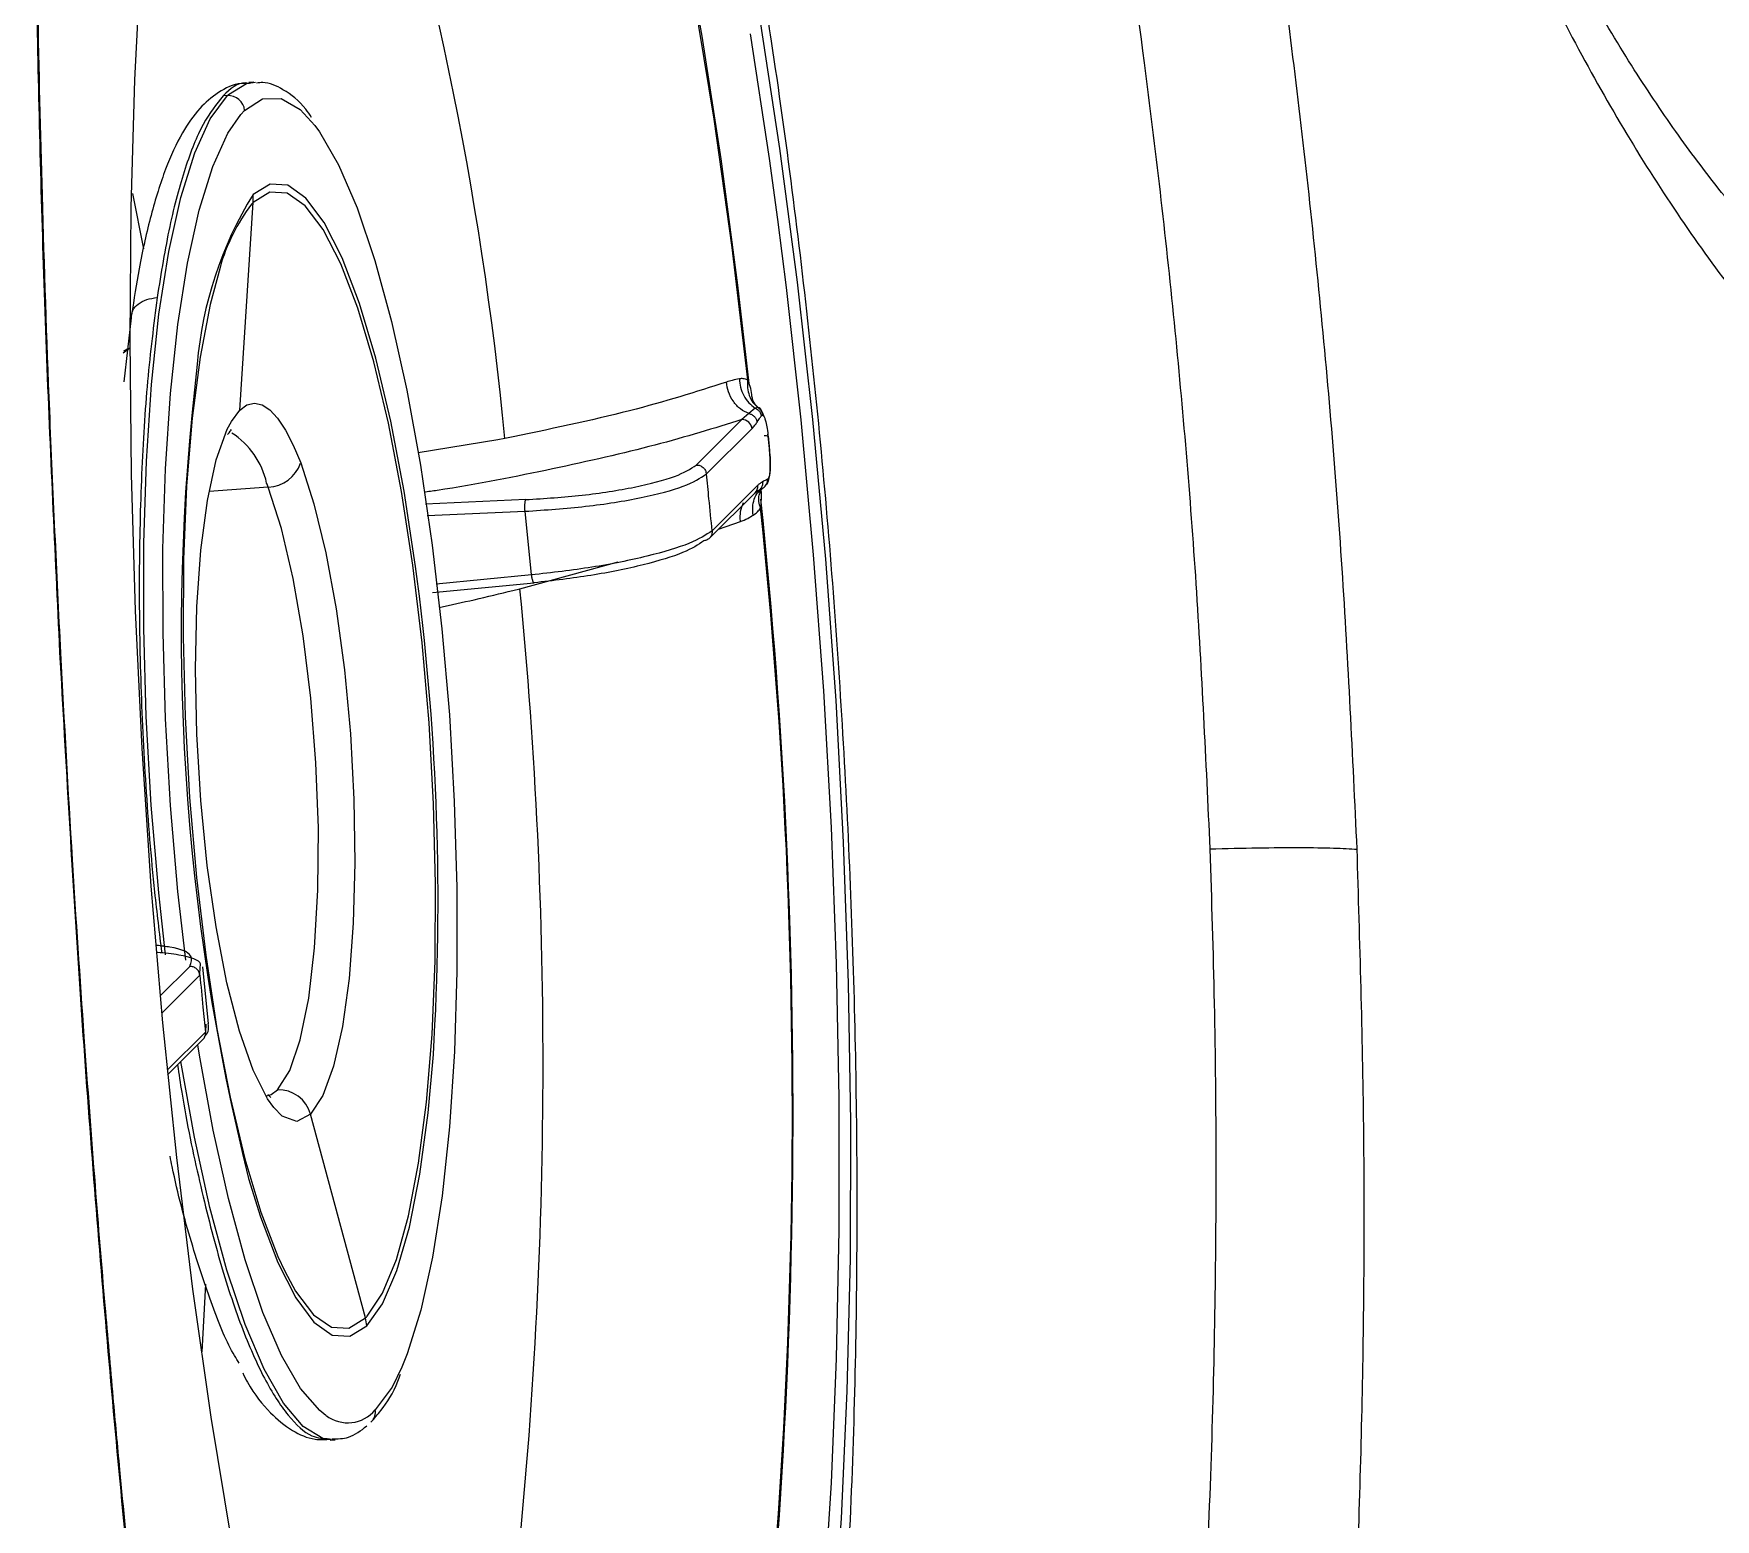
# Model space of a CAD drawing. Extents: x 400 to 501, y 484 to 634.
# Drawn here: x 411.449 to 413.502, y 546.614 to 548.428 of the extents above; entities that cross this region are included whole.
import ezdxf

# ---------------------------------------------------------------- set-up
doc = ezdxf.new("R2010")
doc.units = 0
doc.header["$MEASUREMENT"] = 0
doc.layers.add('1', color=4, linetype='Continuous')
doc.layers.add('DIM', color=3, linetype='Continuous')

# ---------------------------------------------------------------- blocks, each defined once
blk = doc.blocks.new('2026 GRANDEE')
at = {"layer": '1', "color": 3, "linetype": 'Continuous', "lineweight": 25}
for p, q in [((-38.7069, -48.4716), (-38.7127, -48.4719)), ((-38.7391, -48.488), (-38.7442, -48.4883)), ((-38.7228, -48.5112), (-38.718, -48.5061)), ((-38.8549, -48.6077), (-38.8414, -48.6752)), ((-38.724, -48.8722), (-38.7075, -48.6184)), ((-38.8652, -48.8375), (-38.8563, -48.7593)), ((-38.8664, -48.8019), (-38.8582, -48.7958)), ((-38.7342, -48.8858), (-38.724, -48.8722)), ((-38.1109, -48.8835), (-38.1666, -48.939)), ((-38.1023, -48.8763), (-38.1109, -48.8835)), ((-38.0946, -48.8695), (-38.1023, -48.8763)), ((-38.0912, -48.8689), (-38.0946, -48.8695)), ((-38.4003, -48.9066), (-38.4088, -48.9083)), ((-38.1542, -48.9499), (-38.0985, -48.8944)), ((-38.0788, -48.9038), (-38.0792, -48.9015)), ((-38.0773, -48.919), (-38.0788, -48.9038)), ((-38.4088, -48.9083), (-38.5061, -48.9243)), ((-38.6891, -48.9661), (-38.7615, -48.9715)), ((-38.0915, -48.9638), (-38.1473, -49.0193)), ((-38.0944, -48.9726), (-38.089, -48.9688)), ((-38.091, -48.9724), (-38.0848, -48.9668)), ((-38.0893, -48.9692), (-38.0848, -48.9668)), ((-38.3748, -48.9813), (-38.4971, -48.9867)), ((-38.1509, -49.0287), (-38.0947, -48.9729)), ((-38.4952, -49.0008), (-38.3757, -48.9955)), ((-38.3679, -49.0732), (-38.3757, -48.9955)), ((-38.1394, -49.0173), (-38.1126, -49.0081)), ((-38.3819, -49.0902), (-38.262, -49.0574)), ((-38.4885, -49.0947), (-38.3646, -49.0828)), ((-38.3679, -49.0732), (-38.4842, -49.0844)), ((-38.3904, -49.0922), (-38.3819, -49.0902)), ((-38.7851, -49.5511), (-38.8213, -49.5871)), ((-38.8193, -49.6084), (-38.7727, -49.562)), ((-38.7727, -49.562), (-38.7722, -49.5516)), ((-38.7622, -49.6213), (-38.7692, -49.5516)), ((-38.7652, -49.6216), (-38.7657, -49.6314)), ((-38.7657, -49.6314), (-38.8126, -49.678)), ((-38.8121, -49.6834), (-38.7685, -49.6401)), ((-38.686, -49.7112), (-38.6896, -49.7074)), ((-38.5705, -49.9804), (-38.6375, -49.7316)), ((-38.766, -49.9392), (-38.7704, -50.0219)), ((-38.6134, -50.1297), (-38.6076, -50.1293))]:
    blk.add_line(p, q, dxfattribs=at)
at = {"layer": '1', "color": 3, "linetype": 'Continuous', "lineweight": 25, "flags": 128}
for points in [[(-38.1019, -48.8396), (-38.1158, -48.7195), (-38.1364, -48.565), (-38.1595, -48.4156), (-38.1849, -48.2726), (-38.2124, -48.1368), (-38.2418, -48.0093), (-38.273, -47.8909), (-38.3056, -47.7827), (-38.3395, -47.6852), (-38.3744, -47.5992), (-38.4101, -47.5254), (-38.4242, -47.4999)], [(-38.8446, -48.3186), (-38.8523, -48.4688), (-38.8568, -48.6248), (-38.8582, -48.7857), (-38.8565, -48.9501), (-38.8515, -49.1169), (-38.8435, -49.285), (-38.8324, -49.4531), (-38.8183, -49.62), (-38.8013, -49.7844), (-38.7815, -49.9453), (-38.7591, -50.1014), (-38.7343, -50.2517)], [(-38.3631, -47.6378), (-38.3595, -47.6464), (-38.3241, -47.7394), (-38.2899, -47.8443), (-38.2571, -47.9604), (-38.2261, -48.0866), (-38.1969, -48.2221), (-38.17, -48.3658), (-38.1453, -48.5166), (-38.1233, -48.6734), (-38.104, -48.8349)], [(-38.1254, -51.0563), (-38.0978, -50.9719), (-38.0727, -50.8747), (-38.0502, -50.7654), (-38.0305, -50.6448), (-38.0137, -50.5138), (-38.0001, -50.3736), (-37.9895, -50.225), (-37.9823, -50.0693), (-37.9784, -49.9077), (-37.9778, -49.7413), (-37.9806, -49.5715), (-37.9867, -49.3994), (-37.996, -49.2266), (-38.0086, -49.0541), (-38.0243, -48.8835), (-38.043, -48.7159), (-38.0646, -48.5526), (-38.0888, -48.3949)], [(-38.0671, -48.6393), (-38.0773, -48.5648), (-38.1005, -48.4124)], [(-38.7378, -48.4867), (-38.7156, -48.4731), (-38.7047, -48.4715)], [(-38.8145, -49.5372), (-38.8228, -49.4614), (-38.832, -49.3541), (-38.8381, -49.246), (-38.8412, -49.1388), (-38.8412, -49.0343), (-38.838, -48.9343), (-38.8318, -48.8406), (-38.8226, -48.7548), (-38.8106, -48.6782), (-38.796, -48.6122), (-38.779, -48.5579), (-38.7599, -48.5162), (-38.7391, -48.488)], [(-38.718, -48.5061), (-38.6963, -48.4919), (-38.6736, -48.4916), (-38.6503, -48.5051), (-38.6323, -48.5246)], [(-38.79, -49.5434), (-38.7994, -49.4596), (-38.8084, -49.3547), (-38.8145, -49.2488), (-38.8176, -49.1438), (-38.8177, -49.0415), (-38.8146, -48.9436), (-38.8086, -48.8517), (-38.7996, -48.7676), (-38.7879, -48.6925), (-38.7736, -48.6278), (-38.757, -48.5746), (-38.7384, -48.5338), (-38.7228, -48.5112)], [(-38.6323, -48.5246), (-38.6267, -48.5322), (-38.6034, -48.5724), (-38.5807, -48.6251), (-38.559, -48.6893), (-38.5386, -48.7639), (-38.5199, -48.8477), (-38.5032, -48.9392), (-38.4889, -49.0369), (-38.4771, -49.1391), (-38.4681, -49.244), (-38.462, -49.3498), (-38.4589, -49.4548), (-38.4588, -49.5572), (-38.4619, -49.6551), (-38.4679, -49.7469), (-38.4769, -49.8311), (-38.4886, -49.9062), (-38.5029, -49.9709), (-38.5195, -50.0241), (-38.5262, -50.0406)], [(-38.5069, -49.0812), (-38.5093, -49.063), (-38.5232, -48.971), (-38.5395, -48.8856), (-38.5578, -48.8087), (-38.5777, -48.7417), (-38.5988, -48.6861), (-38.6208, -48.643), (-38.6431, -48.6133), (-38.6653, -48.5975), (-38.687, -48.596), (-38.7077, -48.6088)], [(-38.5683, -49.9781), (-38.5496, -49.9501), (-38.5327, -49.9091), (-38.5179, -49.8558), (-38.5056, -49.7913), (-38.4959, -49.7169), (-38.4892, -49.6341), (-38.4854, -49.5445), (-38.4848, -49.45), (-38.4873, -49.3525), (-38.4928, -49.2539), (-38.5012, -49.1562), (-38.5125, -49.0614), (-38.5263, -48.9714), (-38.5423, -48.888), (-38.5603, -48.8129), (-38.5799, -48.7475), (-38.6007, -48.6933), (-38.6223, -48.6514), (-38.6442, -48.6224), (-38.666, -48.6071), (-38.6872, -48.6058), (-38.7075, -48.6184)], [(-38.0109, -50.3267), (-38.0016, -50.1815), (-37.9953, -50.0299), (-37.9922, -49.873), (-37.9922, -49.7118), (-37.9953, -49.5476), (-38.0016, -49.3815), (-38.0109, -49.2148), (-38.0233, -49.0485), (-38.0385, -48.884), (-38.0565, -48.7223), (-38.0671, -48.6393)], [(-38.748, -48.6978), (-38.7601, -48.743), (-38.7725, -48.8075), (-38.7821, -48.8819), (-38.7889, -48.9647), (-38.7926, -49.0543), (-38.7932, -49.1488), (-38.7908, -49.2463), (-38.7853, -49.3449), (-38.7768, -49.4426), (-38.7655, -49.5374), (-38.7518, -49.6274), (-38.7357, -49.7108), (-38.7177, -49.786), (-38.6981, -49.8513), (-38.6773, -49.9055), (-38.6689, -49.9234)], [(-38.724, -48.8722), (-38.7152, -48.8657), (-38.7061, -48.8635), (-38.6968, -48.8655), (-38.6873, -48.8716), (-38.6777, -48.882), (-38.6682, -48.8963), (-38.6588, -48.9146), (-38.6496, -48.9365)], [(-38.6823, -49.7236), (-38.69, -49.713), (-38.7076, -49.678), (-38.7244, -49.6302), (-38.7396, -49.5712), (-38.7529, -49.503), (-38.7637, -49.428), (-38.7717, -49.3487), (-38.7765, -49.2678), (-38.7782, -49.1881), (-38.7764, -49.1122), (-38.7715, -49.0428), (-38.7634, -48.9822), (-38.7526, -48.9326), (-38.7393, -48.8954), (-38.7342, -48.8858)], [(-38.6496, -48.9365), (-38.6335, -48.9862), (-38.6189, -49.0462), (-38.6064, -49.1146), (-38.5962, -49.1892), (-38.5889, -49.2674), (-38.5846, -49.3468), (-38.5834, -49.4246), (-38.5854, -49.4985), (-38.5905, -49.5659), (-38.5986, -49.6247), (-38.6094, -49.6729), (-38.6225, -49.7089), (-38.6375, -49.7316)], [(-38.678, -49.7017), (-38.663, -49.6784), (-38.6501, -49.6407), (-38.6398, -49.59), (-38.6326, -49.5284), (-38.6286, -49.4581), (-38.628, -49.382), (-38.631, -49.3028), (-38.6372, -49.2237), (-38.6466, -49.1477), (-38.6587, -49.0777), (-38.673, -49.0164), (-38.6891, -48.9661)], [(-38.6187, -50.0994), (-38.6262, -50.0935), (-38.6498, -50.0664), (-38.6731, -50.0262), (-38.6958, -49.9736), (-38.7175, -49.9094), (-38.7379, -49.8347), (-38.7566, -49.751), (-38.7733, -49.6594), (-38.7753, -49.6468)], [(-38.6102, -50.1294), (-38.6226, -50.1274), (-38.6464, -50.1128), (-38.6705, -50.0844), (-38.6943, -50.0427), (-38.7174, -49.9883), (-38.7396, -49.9222), (-38.7604, -49.8456), (-38.7794, -49.7596), (-38.796, -49.6674)], [(-38.5688, -49.9899), (-38.5496, -49.963), (-38.5321, -49.9226), (-38.5168, -49.8695), (-38.504, -49.8048), (-38.4939, -49.7299), (-38.4876, -49.6586)], [(-38.6921, -49.7095), (-38.6858, -49.7075), (-38.678, -49.7017)], [(-38.6375, -49.7316), (-38.6543, -49.7403), (-38.672, -49.734), (-38.6823, -49.7236)], [(-38.7132, -49.8101), (-38.6988, -49.857), (-38.6776, -49.9126), (-38.6557, -49.9557), (-38.6334, -49.9854), (-38.6111, -50.0012), (-38.5895, -50.0027), (-38.5688, -49.9899)], [(-38.6689, -49.9234), (-38.6558, -49.9475), (-38.6339, -49.9764), (-38.6121, -49.9917), (-38.5908, -49.993), (-38.5705, -49.9804)], [(-38.5262, -50.0406), (-38.5381, -50.0649), (-38.5585, -50.0926)]]:
    blk.add_lwpolyline(points, dxfattribs=at)
at = {"layer": '1', "color": 3, "linetype": 'Continuous', "lineweight": 25}
for centre, radius, start, end in [((-42.5413, -49.3063), 4.1603, 5.5131, 18.0358), ((-38.6774, -48.55), 0.0875, 133.6296, 134.8364), ((-38.7381, -48.5082), 0.0202, 5.9357, 92.8631), ((-38.3109, -48.8543), 0.4666, 148.2531, 175.2843), ((-38.6554, -48.6708), 0.0739, 134.8123, 137.3632), ((-38.7653, -48.6147), 0.0579, 356.316, 5.7681), ((-38.5222, -48.7619), 0.2348, 143.0374, 164.1436), ((-36.0522, -49.1433), 2.7432, 173.1472, 194.0675), ((-38.1106, -48.8957), 0.0121, 5.9513, 91.4144), ((-38.7853, -48.9814), 0.0963, 12.2311, 57.6599), ((-38.6913, -48.9221), 0.0441, 272.7922, 340.848), ((-39.0444, -49.1014), 0.3801, 20.8425, 21.6813), ((-38.1027, -48.965), 0.0112, 315.1345, 6.0995), ((-45.2605, -49.7322), 7.212, 352.54155, 5.98244), ((-45.0559, -49.7297), 7.0066, 352.35866, 6.04514), ((-41.5384, -49.4715), 3.0565, 356.4921, 7.3365), ((-44.3564, -49.6709), 6.0027, 354.05379, 5.55223), ((-38.6767, -49.7422), 0.0405, 15.0545, 91.8784), ((-38.6254, -49.9254), 0.0777, 314.875, 317.3004), ((-38.6276, -49.9958), 0.0591, 5.7586, 15.0869), ((-38.5921, -50.0647), 0.0437, 232.5829, 320.3308), ((-38.5748, -50.0952), 0.0165, 316.8313, 9.268)]:
    blk.add_arc(centre, radius, start, end, dxfattribs=at)
for points, knots in [([(-37.3598, -49.4081), (-37.3652, -49.2938), (-37.3759, -49.0651), (-37.4049, -48.7237), (-37.4431, -48.3873), (-37.4911, -48.0587), (-37.5479, -47.7407), (-37.613, -47.4362), (-37.6854, -47.148), (-37.7641, -46.8789), (-37.8479, -46.6316), (-37.9357, -46.4087), (-38.026, -46.2125), (-38.1175, -46.0455), (-38.2089, -45.9095), (-38.2988, -45.8062), (-38.386, -45.7369), (-38.4694, -45.7025), (-38.548, -45.7035), (-38.6208, -45.7398), (-38.6874, -45.8109), (-38.7471, -45.9159), (-38.7998, -46.0533), (-38.8451, -46.2222), (-38.8836, -46.4181), (-38.9034, -46.5715), (-38.9133, -46.648)], [0, 0, 0, 0, 0.040259, 0.080533, 0.120872, 0.161318, 0.201913, 0.242689, 0.283676, 0.324891, 0.366343, 0.408032, 0.449946, 0.492067, 0.534366, 0.576807, 0.619354, 0.661965, 0.704592, 0.747187, 0.789709, 0.832117, 0.874378, 0.91646, 0.958339, 1, 1, 1, 1]), ([(-37.6494, -45.7532), (-37.6458, -45.8751), (-37.6386, -46.119), (-37.6094, -46.479), (-37.5669, -46.8305), (-37.5098, -47.1695), (-37.4387, -47.4928), (-37.3537, -47.7968), (-37.2553, -48.0783), (-37.1439, -48.3339), (-37.0201, -48.5606), (-36.8847, -48.7555), (-36.7386, -48.9162), (-36.5831, -49.0403), (-36.4195, -49.126), (-36.2495, -49.1721), (-36.0748, -49.1778), (-35.8974, -49.1428), (-35.7196, -49.0677), (-35.5436, -48.9533), (-35.3719, -48.8015), (-35.2069, -48.6141), (-35.0508, -48.3941), (-34.9061, -48.1437), (-34.7734, -47.8682), (-34.6976, -47.6644), (-34.6598, -47.5628)], [0, 0, 0, 0, 0.0403038, 0.08067, 0.1211384, 0.1617444, 0.202519, 0.2434875, 0.2846688, 0.3260737, 0.3677052, 0.4095572, 0.4516156, 0.4938581, 0.5362541, 0.5787632, 0.6213429, 0.6639481, 0.7065283, 0.7490269, 0.7913932, 0.8335837, 0.875563, 0.9173018, 0.9587825, 1, 1, 1, 1]), ([(-36.6217, -48.8645), (-36.652, -48.8464), (-36.7084, -48.8127), (-36.7868, -48.7464), (-36.8529, -48.6799), (-36.9111, -48.612), (-36.965, -48.5412), (-37.0189, -48.4618), (-37.0737, -48.3715), (-37.1268, -48.2733), (-37.1736, -48.1772), (-37.208, -48.1), (-37.2305, -48.0463), (-37.2466, -48.0065), (-37.2647, -47.9604), (-37.2884, -47.897), (-37.3186, -47.8111), (-37.3543, -47.7012), (-37.3971, -47.5559), (-37.4454, -47.3689), (-37.4967, -47.1334), (-37.541, -46.8807), (-37.5772, -46.6179), (-37.6049, -46.3518), (-37.6262, -46.0599), (-37.632, -45.8552), (-37.635, -45.7494)], [0, 0, 0, 0, 0.060926, 0.113376, 0.157337, 0.193258, 0.22833, 0.265019, 0.303321, 0.343225, 0.380233, 0.408524, 0.423387, 0.434039, 0.44757, 0.46729, 0.493179, 0.525217, 0.563376, 0.615589, 0.676046, 0.74471, 0.80159, 0.863082, 0.929206, 1, 1, 1, 1]), ([(-38.7154, -45.9505), (-38.7015, -45.9424), (-38.6649, -45.9212), (-38.5994, -45.924), (-38.5312, -45.9508), (-38.471, -45.9936), (-38.4208, -46.0398), (-38.3697, -46.0974), (-38.3175, -46.1667), (-38.2705, -46.2382), (-38.2285, -46.3093), (-38.1916, -46.3769), (-38.1549, -46.4494), (-38.1197, -46.524), (-38.0848, -46.6026), (-38.0472, -46.6931), (-38.0102, -46.7888), (-37.9769, -46.8806), (-37.9503, -46.9583), (-37.9276, -47.0274), (-37.9088, -47.0871), (-37.891, -47.1451), (-37.8709, -47.2132), (-37.848, -47.2946), (-37.8242, -47.3834), (-37.8023, -47.4695), (-37.7713, -47.5974), (-37.7335, -47.7681), (-37.6902, -47.9901), (-37.6522, -48.2155), (-37.6151, -48.4742), (-37.5819, -48.7632), (-37.5545, -49.0847), (-37.5446, -49.2997), (-37.5396, -49.4076)], [0, 0, 0, 0, 0.036022, 0.094445, 0.152902, 0.187381, 0.222541, 0.25713, 0.291621, 0.32744, 0.35051, 0.374888, 0.400577, 0.423379, 0.445087, 0.47051, 0.499659, 0.52112, 0.540015, 0.556338, 0.570085, 0.581251, 0.595734, 0.615401, 0.634133, 0.651926, 0.668778, 0.711714, 0.752221, 0.794293, 0.835105, 0.890319, 0.944967, 1, 1, 1, 1]), ([(-38.9435, -49.1677), (-38.9494, -49.044), (-38.9611, -48.7969), (-38.9713, -48.4331), (-38.976, -48.081), (-38.9748, -47.7457), (-38.9679, -47.4315), (-38.9553, -47.1425), (-38.9378, -46.8791), (-38.9213, -46.7243), (-38.9133, -46.648)], [0, 0, 0, 0, 0.129853, 0.259381, 0.388132, 0.51555, 0.641013, 0.763923, 0.883731, 1, 1, 1, 1]), ([(-38.9425, -49.1688), (-38.9473, -49.0699), (-38.9563, -48.8823), (-38.9651, -48.6191), (-38.9706, -48.3894), (-38.9733, -48.1931), (-38.9742, -48.029), (-38.9739, -47.8916), (-38.9729, -47.7725), (-38.9706, -47.6229), (-38.966, -47.4427), (-38.959, -47.2696), (-38.9512, -47.125), (-38.9427, -46.9933), (-38.9303, -46.8381), (-38.9189, -46.7348), (-38.9129, -46.6802)], [0, 0, 0, 0, 0.104631, 0.198554, 0.281675, 0.353975, 0.415495, 0.466329, 0.511312, 0.554349, 0.643974, 0.731515, 0.775695, 0.836681, 0.913651, 1, 1, 1, 1]), ([(-34.1294, -46.9018), (-34.1293, -47.1364), (-34.1292, -47.6068), (-34.1343, -48.1702), (-34.1477, -48.591), (-34.1627, -48.8685), (-34.1875, -49.1429), (-34.2226, -49.3714), (-34.2655, -49.5508), (-34.3089, -49.6846), (-34.3615, -49.8064), (-34.4292, -49.9265), (-34.5125, -50.0392), (-34.6099, -50.1422), (-34.7443, -50.2596), (-34.9169, -50.3804), (-35.1244, -50.5036), (-35.4257, -50.6654), (-35.8101, -50.8534), (-36.2509, -51.0686), (-36.6525, -51.2724), (-37.0255, -51.4674), (-37.2512, -51.5882), (-37.3638, -51.6485)], [0, 0, 0, 0, 0.069274, 0.138937, 0.16648, 0.194042, 0.221598, 0.249106, 0.264691, 0.280258, 0.295867, 0.311516, 0.332435, 0.353342, 0.374206, 0.41587, 0.457571, 0.499236, 0.599217, 0.699147, 0.799263, 0.899828, 1, 1, 1, 1]), ([(-37.4081, -51.5469), (-37.2988, -51.4873), (-37.0834, -51.3697), (-36.7238, -51.179), (-36.3373, -50.9803), (-35.9103, -50.7685), (-35.5385, -50.5842), (-35.2463, -50.4267), (-35.0427, -50.3066), (-34.8717, -50.1895), (-34.7376, -50.0761), (-34.6411, -49.978), (-34.5585, -49.871), (-34.4914, -49.7558), (-34.44, -49.639), (-34.3983, -49.5112), (-34.3567, -49.3363), (-34.3228, -49.1099), (-34.2992, -48.8363), (-34.2851, -48.5596), (-34.2769, -48.2827), (-34.2708, -47.9195), (-34.2683, -47.467), (-34.2685, -47.1061), (-34.2686, -46.9242)], [0, 0, 0, 0, 0.100925, 0.1989, 0.299703, 0.39999, 0.500356, 0.542302, 0.584086, 0.627127, 0.648553, 0.6693, 0.690347, 0.706185, 0.721477, 0.736583, 0.75189, 0.779801, 0.807761, 0.835774, 0.863739, 0.8914, 0.945259, 1, 1, 1, 1]), ([(-34.5659, -47.2017), (-34.566, -47.395), (-34.5663, -47.7822), (-34.5719, -48.2673), (-34.585, -48.656), (-34.6007, -48.9152), (-34.6232, -49.1384), (-34.6512, -49.3236), (-34.6882, -49.4832), (-34.733, -49.6152), (-34.7827, -49.7228), (-34.8407, -49.8177), (-34.9251, -49.9269), (-35.0388, -50.0387), (-35.1788, -50.1486), (-35.3191, -50.2437), (-35.4563, -50.3283), (-35.591, -50.4063), (-35.7969, -50.5204), (-36.0689, -50.6635), (-36.3923, -50.8314), (-36.6969, -50.9918), (-36.978, -51.1443), (-37.2426, -51.2925), (-37.4012, -51.3853), (-37.4819, -51.4326)], [0, 0, 0, 0, 0.061765, 0.123699, 0.155113, 0.186498, 0.207395, 0.228241, 0.248655, 0.263805, 0.279295, 0.295372, 0.311438, 0.343139, 0.375824, 0.408048, 0.439358, 0.470551, 0.502003, 0.584949, 0.668758, 0.751121, 0.834736, 0.915989, 1, 1, 1, 1]), ([(-34.6597, -47.5628), (-34.6606, -47.7428), (-34.6623, -48.1019), (-34.672, -48.5285), (-34.689, -48.8415), (-34.7057, -49.0438), (-34.731, -49.2427), (-34.7653, -49.4118), (-34.8068, -49.5468), (-34.8555, -49.6617), (-34.9191, -49.769), (-34.996, -49.8656), (-35.0902, -49.9611), (-35.2009, -50.0533), (-35.3683, -50.1732), (-35.5767, -50.3012), (-35.9022, -50.4836), (-36.2904, -50.6872), (-36.7193, -50.9136), (-37.112, -51.1288), (-37.3395, -51.2621), (-37.4531, -51.3287)], [0, 0, 0, 0, 0.061956, 0.123624, 0.147066, 0.1707, 0.194523, 0.218131, 0.233754, 0.249323, 0.270069, 0.290895, 0.31173, 0.342914, 0.374131, 0.436619, 0.499075, 0.624199, 0.749387, 0.874732, 1, 1, 1, 1]), ([(-38.0327, -50.8375), (-38.0256, -50.7851), (-38.0095, -50.6657), (-37.9929, -50.4779), (-37.9801, -50.2786), (-37.9727, -50.0854), (-37.9697, -49.8959), (-37.9706, -49.7084), (-37.9751, -49.5222), (-37.9831, -49.3368), (-37.9944, -49.1521), (-38.0091, -48.9681), (-38.0273, -48.7848), (-38.049, -48.602), (-38.0713, -48.4405), (-38.0873, -48.341), (-38.0937, -48.3009)], [0, 0, 0, 0, 0.067736, 0.154325, 0.234835, 0.311305, 0.385117, 0.457169, 0.528082, 0.59832, 0.668268, 0.738261, 0.808538, 0.879467, 0.951474, 1, 1, 1, 1]), ([(-38.7121, -48.4732), (-38.7155, -48.4731), (-38.729, -48.4725), (-38.7512, -48.4837), (-38.7748, -48.5039), (-38.7958, -48.5343), (-38.8152, -48.5766), (-38.8326, -48.6321), (-38.8462, -48.6924), (-38.8531, -48.7367), (-38.8561, -48.7559)], [0, 0, 0, 0, 0.036987, 0.149207, 0.264152, 0.398297, 0.556652, 0.719637, 0.878253, 1, 1, 1, 1]), ([(-38.7136, -48.4732), (-38.7148, -48.4729), (-38.7255, -48.4707), (-38.7354, -48.48), (-38.7442, -48.4883)], [0, 0, 0, 0, 0.114771, 1, 1, 1, 1]), ([(-38.6363, -48.5146), (-38.6386, -48.5112), (-38.6493, -48.4954), (-38.6683, -48.4816), (-38.6898, -48.4707), (-38.7009, -48.4725), (-38.7034, -48.4728)], [0, 0, 0, 0, 0.120946, 0.560032, 0.901628, 1, 1, 1, 1]), ([(-38.7442, -48.4883), (-38.7525, -48.4986), (-38.7692, -48.5193), (-38.7911, -48.5745), (-38.8103, -48.6447), (-38.82, -48.7046), (-38.8249, -48.7346)], [0, 0, 0, 0, 0.25, 0.5, 0.749999, 1, 1, 1, 1]), ([(-38.8563, -48.7593), (-38.856, -48.7562), (-38.8553, -48.7499), (-38.8484, -48.7421), (-38.8381, -48.7364), (-38.8293, -48.7352), (-38.8248, -48.7346)], [0, 0, 0, 0, 0.249995, 0.500006, 0.749998, 1, 1, 1, 1]), ([(-38.8249, -48.7346), (-38.829, -48.7678), (-38.8374, -48.8341), (-38.8445, -48.949), (-38.8474, -49.0715), (-38.8457, -49.2001), (-38.8393, -49.3308), (-38.8305, -49.4438), (-38.8223, -49.5101), (-38.8193, -49.5346)], [0, 0, 0, 0, 0.151749, 0.303498, 0.455248, 0.606997, 0.758746, 0.910496, 1, 1, 1, 1]), ([(-38.8605, -48.7966), (-38.8612, -48.7972), (-38.8625, -48.7984), (-38.8647, -48.7994), (-38.8658, -48.7999)], [0, 0, 0, 0, 0.4700212, 1, 1, 1, 1]), ([(-38.1297, -48.8378), (-38.1672, -48.8497), (-38.244, -48.8742), (-38.3473, -48.8956), (-38.4003, -48.9066)], [0, 0, 0, 0, 0.487146, 1, 1, 1, 1]), ([(-38.1139, -48.8338), (-38.1168, -48.8343), (-38.122, -48.8353), (-38.1274, -48.837), (-38.1297, -48.8378)], [0, 0, 0, 0, 0.5606376, 1, 1, 1, 1]), ([(-38.1023, -48.8763), (-38.1058, -48.8746), (-38.113, -48.8713), (-38.1217, -48.8617), (-38.1278, -48.8501), (-38.1291, -48.8418), (-38.1297, -48.8378)], [0, 0, 0, 0, 0.2511, 0.510626, 0.76459, 1, 1, 1, 1]), ([(-38.104, -48.8349), (-38.1058, -48.8343), (-38.109, -48.8333), (-38.1124, -48.8336), (-38.1139, -48.8338)], [0, 0, 0, 0, 0.560383, 1, 1, 1, 1]), ([(-38.1139, -48.8338), (-38.1136, -48.8373), (-38.1129, -48.8444), (-38.1089, -48.8546), (-38.1028, -48.8635), (-38.0973, -48.8675), (-38.0946, -48.8695)], [0, 0, 0, 0, 0.2401508, 0.4931488, 0.7498017, 1, 1, 1, 1]), ([(-38.104, -48.8349), (-38.1041, -48.8382), (-38.1045, -48.8449), (-38.1022, -48.8544), (-38.0978, -48.8629), (-38.0934, -48.8669), (-38.0912, -48.8689)], [0, 0, 0, 0, 0.241774, 0.494687, 0.750424, 1, 1, 1, 1]), ([(-38.0988, -48.8554), (-38.0988, -48.8545), (-38.0991, -48.8466), (-38.1017, -48.8404), (-38.104, -48.8349)], [0, 0, 0, 0, 0.106929, 1, 1, 1, 1]), ([(-38.089, -48.8708), (-38.0913, -48.8688), (-38.0965, -48.8641), (-38.0979, -48.8583), (-38.0987, -48.8549)], [0, 0, 0, 0, 0.439789, 1, 1, 1, 1]), ([(-38.1109, -48.8835), (-38.1449, -48.8941), (-38.2131, -48.9152), (-38.3408, -48.944), (-38.4373, -48.9633), (-38.4937, -48.9716), (-38.499, -48.9724)], [0, 0, 0, 0, 0.321526, 0.643682, 0.966439, 1, 1, 1, 1]), ([(-38.1023, -48.8763), (-38.1011, -48.8766), (-38.0986, -48.8773), (-38.0955, -48.8798), (-38.0932, -48.883), (-38.0926, -48.8855), (-38.0924, -48.8867)], [0, 0, 0, 0, 0.2430671, 0.4999626, 0.7569047, 1, 1, 1, 1]), ([(-38.0985, -48.8944), (-38.0973, -48.8932), (-38.0952, -48.8909), (-38.0932, -48.888), (-38.0924, -48.8867)], [0, 0, 0, 0, 0.55996, 1, 1, 1, 1]), ([(-38.0946, -48.8695), (-38.0937, -48.87), (-38.0918, -48.871), (-38.0895, -48.8733), (-38.0879, -48.8761), (-38.0875, -48.8782), (-38.0873, -48.8792)], [0, 0, 0, 0, 0.245307, 0.499931, 0.754698, 1, 1, 1, 1]), ([(-38.0924, -48.8867), (-38.0914, -48.8852), (-38.0897, -48.8827), (-38.088, -48.8802), (-38.0873, -48.8792)], [0, 0, 0, 0, 0.560005, 1, 1, 1, 1]), ([(-38.0912, -48.8689), (-38.0904, -48.8694), (-38.089, -48.8705), (-38.0874, -48.8728), (-38.0862, -48.8754), (-38.086, -48.8772), (-38.0859, -48.8781)], [0, 0, 0, 0, 0.246566, 0.499958, 0.753447, 1, 1, 1, 1]), ([(-38.0871, -48.8729), (-38.0871, -48.8728), (-38.0876, -48.8699), (-38.0894, -48.8694), (-38.0912, -48.8689)], [0, 0, 0, 0, 0.040505, 1, 1, 1, 1]), ([(-38.0843, -48.8794), (-38.0845, -48.8785), (-38.0856, -48.8746), (-38.087, -48.8725), (-38.0881, -48.8708)], [0, 0, 0, 0, 0.218429, 1, 1, 1, 1]), ([(-38.0873, -48.8792), (-38.087, -48.8788), (-38.0866, -48.8783), (-38.0861, -48.8782), (-38.0859, -48.8781)], [0, 0, 0, 0, 0.559874, 1, 1, 1, 1]), ([(-38.0859, -48.8781), (-38.0854, -48.8783), (-38.0845, -48.8786), (-38.083, -48.8816), (-38.0815, -48.8867), (-38.0799, -48.8947), (-38.0792, -48.9012), (-38.0788, -48.9047)], [0, 0, 0, 0, 0.150704, 0.31436, 0.496161, 0.733791, 1, 1, 1, 1]), ([(-38.7389, -48.9019), (-38.7364, -48.8989), (-38.7334, -48.8953), (-38.735, -48.8962), (-38.7353, -48.8963)], [0, 0, 0, 0, 0.854175, 1, 1, 1, 1]), ([(-38.0838, -48.9029), (-38.0829, -48.903), (-38.0811, -48.9031), (-38.0793, -48.9035), (-38.0784, -48.904), (-38.0787, -48.9045), (-38.0788, -48.9047)], [0, 0, 0, 0, 0.2444591, 0.5000659, 0.7556276, 1, 1, 1, 1]), ([(-38.0788, -48.9047), (-38.0785, -48.9075), (-38.078, -48.9125), (-38.0775, -48.9176), (-38.0773, -48.9198)], [0, 0, 0, 0, 0.5599751, 1, 1, 1, 1]), ([(-38.0785, -48.958), (-38.0779, -48.9561), (-38.0765, -48.9518), (-38.0762, -48.9417), (-38.0764, -48.9299), (-38.077, -48.9224), (-38.0773, -48.9187)], [0, 0, 0, 0, 0.212362, 0.487266, 0.748586, 1, 1, 1, 1]), ([(-38.0773, -48.9198), (-38.0769, -48.9243), (-38.0762, -48.9326), (-38.0762, -48.9435), (-38.077, -48.9509), (-38.0778, -48.9533), (-38.0782, -48.9544)], [0, 0, 0, 0, 0.333341, 0.622531, 0.821726, 1, 1, 1, 1]), ([(-38.3748, -48.9813), (-38.3516, -48.9798), (-38.3048, -48.9768), (-38.2398, -48.9664), (-38.1883, -48.9532), (-38.1739, -48.9437), (-38.1666, -48.939)], [0, 0, 0, 0, 0.247075, 0.497573, 0.74929, 1, 1, 1, 1]), ([(-38.1666, -48.939), (-38.1651, -48.9391), (-38.1621, -48.9393), (-38.1582, -48.9418), (-38.1552, -48.9454), (-38.1546, -48.9484), (-38.1542, -48.9499)], [0, 0, 0, 0, 0.250032, 0.500029, 0.750016, 1, 1, 1, 1]), ([(-38.3757, -48.9955), (-38.3507, -48.9938), (-38.3007, -48.9905), (-38.2316, -48.9792), (-38.1774, -48.9651), (-38.162, -48.9549), (-38.1542, -48.9499)], [0, 0, 0, 0, 0.2499933, 0.4997642, 0.7491821, 1, 1, 1, 1]), ([(-38.1473, -49.0193), (-38.1485, -49.0063), (-38.1508, -48.9831), (-38.1532, -48.96), (-38.1542, -48.9499)], [0, 0, 0, 0, 0.5600556, 1, 1, 1, 1]), ([(-38.0929, -48.971), (-38.0917, -48.9705), (-38.0894, -48.9695), (-38.0868, -48.9666), (-38.0852, -48.963), (-38.0851, -48.9604), (-38.0851, -48.9591)], [0, 0, 0, 0, 0.243093, 0.500039, 0.756911, 1, 1, 1, 1]), ([(-38.0851, -48.9591), (-38.0863, -48.9598), (-38.0885, -48.961), (-38.0906, -48.963), (-38.0915, -48.9638)], [0, 0, 0, 0, 0.5599411, 1, 1, 1, 1]), ([(-38.0882, -48.9918), (-38.0872, -48.9845), (-38.0861, -48.9764), (-38.0875, -48.9679), (-38.0876, -48.9671)], [0, 0, 0, 0, 0.901242, 1, 1, 1, 1]), ([(-38.0796, -48.9561), (-38.0806, -48.9567), (-38.0824, -48.9578), (-38.0843, -48.9587), (-38.0851, -48.9591)], [0, 0, 0, 0, 0.559991, 1, 1, 1, 1]), ([(-38.0848, -48.9668), (-38.084, -48.9662), (-38.0823, -48.965), (-38.0806, -48.9623), (-38.0795, -48.9593), (-38.0796, -48.9571), (-38.0796, -48.9561)], [0, 0, 0, 0, 0.245358, 0.500007, 0.754653, 1, 1, 1, 1]), ([(-38.0817, -48.9635), (-38.081, -48.9629), (-38.0797, -48.9615), (-38.0782, -48.9584), (-38.0782, -48.9559), (-38.0782, -48.9544)], [0, 0, 0, 0, 0.277181, 0.562087, 1, 1, 1, 1]), ([(-38.0782, -48.9544), (-38.0785, -48.9548), (-38.0789, -48.9556), (-38.0794, -48.9559), (-38.0796, -48.9561)], [0, 0, 0, 0, 0.55987, 1, 1, 1, 1]), ([(-38.3757, -48.9955), (-38.3757, -48.9947), (-38.3758, -48.9931), (-38.3759, -48.9907), (-38.3759, -48.9884), (-38.3758, -48.987), (-38.3758, -48.9863)], [0, 0, 0, 0, 0.24999, 0.499988, 0.749976, 1, 1, 1, 1]), ([(-38.3758, -48.9863), (-38.3757, -48.9857), (-38.3756, -48.9845), (-38.3754, -48.983), (-38.3752, -48.9819), (-38.3749, -48.9815), (-38.3748, -48.9813)], [0, 0, 0, 0, 0.2500335, 0.5000427, 0.7500236, 1, 1, 1, 1]), ([(-38.1127, -49.0074), (-38.1129, -49.0035), (-38.1132, -48.9952), (-38.1103, -48.9883), (-38.1088, -48.9847)], [0, 0, 0, 0, 0.481809, 1, 1, 1, 1]), ([(-38.0971, -49.0002), (-38.0975, -48.9969), (-38.0982, -48.9901), (-38.096, -48.9807), (-38.0934, -48.9745), (-38.0911, -48.9725), (-38.091, -48.9724)], [0, 0, 0, 0, 0.315502, 0.647856, 0.984949, 1, 1, 1, 1]), ([(-38.0882, -48.9918), (-38.089, -48.989), (-38.0906, -48.9834), (-38.0903, -48.9763), (-38.0885, -48.9727), (-38.0878, -48.9713)], [0, 0, 0, 0, 0.369631, 0.756302, 1, 1, 1, 1]), ([(-38.0878, -48.9724), (-38.0879, -48.9724), (-38.0881, -48.9726), (-38.0881, -48.9716), (-38.088, -48.9709)], [0, 0, 0, 0, 0.228216, 1, 1, 1, 1]), ([(-38.1126, -49.0081), (-38.1126, -49.008), (-38.1127, -49.0078), (-38.1127, -49.0075), (-38.1127, -49.0074)], [0, 0, 0, 0, 0.5591302, 1, 1, 1, 1]), ([(-38.1126, -49.0081), (-38.1097, -49.0069), (-38.1043, -49.0046), (-38.0993, -49.0016), (-38.0971, -49.0002)], [0, 0, 0, 0, 0.559333, 1, 1, 1, 1]), ([(-38.0971, -49.0002), (-38.0953, -48.999), (-38.0922, -48.9967), (-38.0894, -48.9933), (-38.0882, -48.9918)], [0, 0, 0, 0, 0.558694, 1, 1, 1, 1]), ([(-38.1473, -49.0193), (-38.155, -49.0244), (-38.1705, -49.0346), (-38.2243, -49.0506), (-38.2931, -49.0647), (-38.3429, -49.0704), (-38.3679, -49.0732)], [0, 0, 0, 0, 0.25, 0.49977, 0.749183, 1, 1, 1, 1]), ([(-38.1473, -49.0193), (-38.1473, -49.0208), (-38.1473, -49.0238), (-38.1495, -49.0277), (-38.153, -49.0306), (-38.1559, -49.0312), (-38.1573, -49.0315)], [0, 0, 0, 0, 0.249993, 0.499974, 0.75001, 1, 1, 1, 1]), ([(-38.1573, -49.0315), (-38.1644, -49.0363), (-38.1787, -49.0459), (-38.2293, -49.0612), (-38.2942, -49.0746), (-38.3412, -49.0801), (-38.3646, -49.0828)], [0, 0, 0, 0, 0.247064, 0.497564, 0.749286, 1, 1, 1, 1]), ([(-38.4804, -49.1129), (-38.4661, -49.1098), (-38.4353, -49.103), (-38.406, -49.096), (-38.3904, -49.0922)], [0, 0, 0, 0, 0.464458, 1, 1, 1, 1]), ([(-38.3679, -49.0732), (-38.3678, -49.074), (-38.3676, -49.0755), (-38.3672, -49.0776), (-38.3668, -49.0795), (-38.3664, -49.0805), (-38.3663, -49.081)], [0, 0, 0, 0, 0.2500416, 0.500011, 0.7500007, 1, 1, 1, 1]), ([(-38.3663, -49.081), (-38.3661, -49.0814), (-38.3658, -49.0821), (-38.3654, -49.0828), (-38.365, -49.0831), (-38.3648, -49.0829), (-38.3646, -49.0828)], [0, 0, 0, 0, 0.25011, 0.499999, 0.750037, 1, 1, 1, 1]), ([(-38.6086, -51.9377), (-38.6271, -51.8548), (-38.6645, -51.6861), (-38.7166, -51.3971), (-38.766, -51.0786), (-38.8119, -50.7315), (-38.8534, -50.3611), (-38.8897, -49.9727), (-38.9207, -49.5725), (-38.9359, -49.3028), (-38.9435, -49.1677)], [0, 0, 0, 0, 0.115513, 0.23486, 0.357542, 0.482949, 0.610473, 0.739499, 0.869496, 1, 1, 1, 1]), ([(-38.6117, -51.9068), (-38.6235, -51.855), (-38.6457, -51.7576), (-38.6744, -51.6135), (-38.697, -51.4911), (-38.7152, -51.3858), (-38.74, -51.2354), (-38.7718, -51.0233), (-38.8087, -50.7425), (-38.8418, -50.4557), (-38.8643, -50.2318), (-38.8792, -50.0698), (-38.8893, -49.9543), (-38.9013, -49.8077), (-38.9148, -49.6261), (-38.9294, -49.4091), (-38.9379, -49.2527), (-38.9425, -49.1688)], [0, 0, 0, 0, 0.074951, 0.14102, 0.191774, 0.231173, 0.270778, 0.372545, 0.474973, 0.577436, 0.673199, 0.702696, 0.739909, 0.788204, 0.847635, 0.918237, 1, 1, 1, 1]), ([(-37.5396, -49.4076), (-37.5376, -49.4706), (-37.5335, -49.5979), (-37.5318, -49.7876), (-37.5332, -49.9762), (-37.538, -50.1643), (-37.5461, -50.3472), (-37.5574, -50.5286), (-37.5714, -50.702), (-37.5884, -50.8717), (-37.6086, -51.0432), (-37.6249, -51.1555), (-37.6337, -51.2161)], [0, 0, 0, 0, 0.097736, 0.197442, 0.295991, 0.394683, 0.497048, 0.592197, 0.694109, 0.789832, 0.886691, 1, 1, 1, 1]), ([(-37.5396, -49.4076), (-37.5197, -49.4071), (-37.48, -49.4062), (-37.4284, -49.4059), (-37.3858, -49.4064), (-37.3684, -49.4076), (-37.3598, -49.4081)], [0, 0, 0, 0, 0.249997, 0.500002, 0.750002, 1, 1, 1, 1]), ([(-37.4531, -51.3287), (-37.44, -51.2325), (-37.4138, -51.0405), (-37.3846, -50.7317), (-37.3635, -50.4122), (-37.3521, -50.083), (-37.3496, -49.7476), (-37.3564, -49.5212), (-37.3598, -49.4081)], [0, 0, 0, 0, 0.1682926, 0.335808, 0.5026144, 0.6688201, 0.8345623, 1, 1, 1, 1]), ([(-38.7851, -49.5511), (-38.7832, -49.5467), (-38.7794, -49.5377), (-38.7975, -49.5287), (-38.8197, -49.5262), (-38.8253, -49.5255)], [0, 0, 0, 0, 0.424716, 0.85477, 1, 1, 1, 1]), ([(-38.7722, -49.5516), (-38.7719, -49.5505), (-38.7707, -49.5446), (-38.7886, -49.5378), (-38.8154, -49.535), (-38.8245, -49.534)], [0, 0, 0, 0, 0.142904, 0.708539, 1, 1, 1, 1]), ([(-38.7727, -49.562), (-38.773, -49.5605), (-38.7736, -49.5575), (-38.7766, -49.5539), (-38.7806, -49.5515), (-38.7836, -49.5512), (-38.7851, -49.5511)], [0, 0, 0, 0, 0.250006, 0.500018, 0.749941, 1, 1, 1, 1]), ([(-38.7727, -49.562), (-38.7714, -49.575), (-38.7692, -49.5982), (-38.7668, -49.6212), (-38.7657, -49.6314)], [0, 0, 0, 0, 0.56006, 1, 1, 1, 1]), ([(-38.7669, -49.6373), (-38.7652, -49.6351), (-38.761, -49.6296), (-38.762, -49.6242), (-38.7626, -49.6209)], [0, 0, 0, 0, 0.400722, 1, 1, 1, 1]), ([(-38.769, -49.6403), (-38.7687, -49.6401), (-38.7673, -49.639), (-38.7658, -49.6358), (-38.7657, -49.6329), (-38.7657, -49.6314)], [0, 0, 0, 0, 0.110012, 0.555019, 1, 1, 1, 1]), ([(-38.8, -49.6714), (-38.7983, -49.6826), (-38.7906, -49.7337), (-38.7733, -49.8151), (-38.749, -49.912), (-38.7222, -49.9929), (-38.694, -50.0571), (-38.665, -50.1018), (-38.6381, -50.127), (-38.6216, -50.1276), (-38.6144, -50.1278)], [0, 0, 0, 0, 0.040008, 0.18195, 0.323893, 0.465836, 0.607779, 0.749721, 0.891665, 1, 1, 1, 1]), ([(-38.7245, -50.0356), (-38.7265, -50.0326), (-38.7377, -50.0156), (-38.7577, -49.9671), (-38.7832, -49.8895), (-38.8005, -49.8262), (-38.8082, -49.7871), (-38.809, -49.7829)], [0, 0, 0, 0, 0.064135, 0.364082, 0.664028, 0.963972, 1, 1, 1, 1]), ([(-38.7204, -50.0475), (-38.7185, -50.0514), (-38.7081, -50.0716), (-38.689, -50.0951), (-38.6621, -50.1179), (-38.636, -50.1297), (-38.6194, -50.1287), (-38.6129, -50.1283)], [0, 0, 0, 0, 0.074688, 0.390997, 0.646134, 0.863349, 1, 1, 1, 1]), ([(-38.5638, -50.1077), (-38.5597, -50.103), (-38.5476, -50.0894), (-38.5357, -50.0706), (-38.5287, -50.0519), (-38.5276, -50.0491)], [0, 0, 0, 0, 0.306843, 0.89494, 1, 1, 1, 1]), ([(-38.6115, -50.1281), (-38.6045, -50.128), (-38.5889, -50.1277), (-38.576, -50.1178), (-38.5689, -50.1122)], [0, 0, 0, 0, 0.443985, 1, 1, 1, 1])]:
    blk.add_open_spline(points, degree=3, knots=knots, dxfattribs=at)

msp = doc.modelspace()

# ---------------------------------------------------------------- block references
at = {"layer": 'DIM'}
msp.add_blockref('2026 GRANDEE', (450.4248, 596.8403), dxfattribs=at)

doc.saveas('drawing.dxf')
